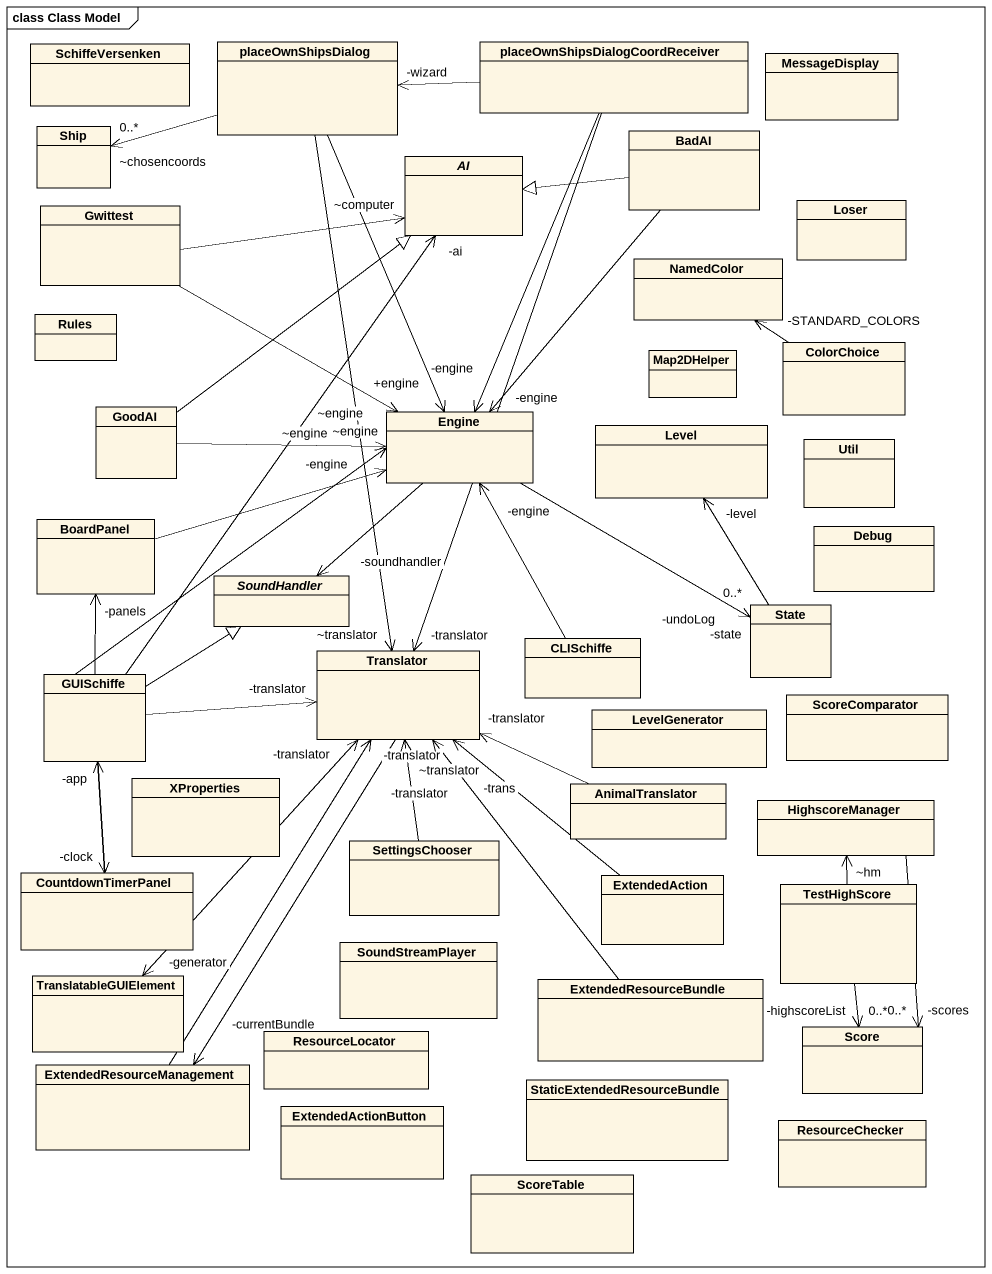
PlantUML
@startuml
mainframe class Class Model
hide circle
hide empty members
class SchiffeVersenken
class placeOwnShipsDialog
class "placeOwnShipsDialogCoordReceiver" as placeOwnShipsDialogCoordRece
class MessageDisplay
class Ship
abstract class AI
class BadAI
class Gwittest
class Loser
class NamedColor
class Rules
class Map2DHelper
class ColorChoice
class GoodAI
class Engine
class Level
class Util
class BoardPanel
abstract class SoundHandler
class Debug
class "State" as State_
class GUISchiffe
class Translator
class CLISchiffe
class LevelGenerator
class ScoreComparator
class XProperties
class AnimalTranslator
class HighscoreManager
class CountdownTimerPanel
class SettingsChooser
class ExtendedAction
class TestHighScore
class TranslatableGUIElement
class SoundStreamPlayer
class ExtendedResourceBundle
class ResourceLocator
class Score
class ExtendedResourceManagement
class StaticExtendedResourceBundle
class ExtendedActionButton
class ResourceChecker
class ScoreTable
placeOwnShipsDialog -left-> "~chosencoords\n0..*" Ship
placeOwnShipsDialog --> "+engine" Engine
placeOwnShipsDialog --> "~translator" Translator
placeOwnShipsDialogCoordRece -left-> "-wizard" placeOwnShipsDialog
placeOwnShipsDialogCoordRece --> "-engine" Engine
placeOwnShipsDialogCoordRece --> "-translator" Translator
BadAI -left-|> AI
BadAI --> "-engine" Engine
Gwittest -right-> "~computer" AI
Gwittest -right-> "~engine" Engine
ColorChoice -up-> "-STANDARD_COLORS" NamedColor
GoodAI -up-|> AI
GoodAI -right-> "~engine" Engine
Engine --> "-soundhandler" SoundHandler
Engine -right-> "-state" State_
Engine -right-> "-undoLog\n0..*" State_
BoardPanel -right-> "-engine" Engine
State_ -up-> "-level" Level
GUISchiffe -up-> "-ai" AI
GUISchiffe -up-> "~engine" Engine
GUISchiffe -up-> "-panels" BoardPanel
GUISchiffe -up-|> SoundHandler
GUISchiffe -right-> "-translator" Translator
GUISchiffe --> "-clock" CountdownTimerPanel
Translator --> "-generator" TranslatableGUIElement
Translator --> "-currentBundle" ExtendedResourceManagement
CLISchiffe -up-> "-engine" Engine
AnimalTranslator -left-> "-translator" Translator
HighscoreManager --> "-scores\n0..*" Score
CountdownTimerPanel -up-> "-app" GUISchiffe
SettingsChooser -up-> "~translator" Translator
ExtendedAction -up-> "-trans" Translator
TestHighScore -up-> "~hm" HighscoreManager
TestHighScore --> "-highscoreList\n0..*" Score
TranslatableGUIElement -up-> "-translator" Translator
ExtendedResourceBundle -up-> "-translator" Translator
ExtendedResourceManagement -up-> "-translator" Translator
@enduml
